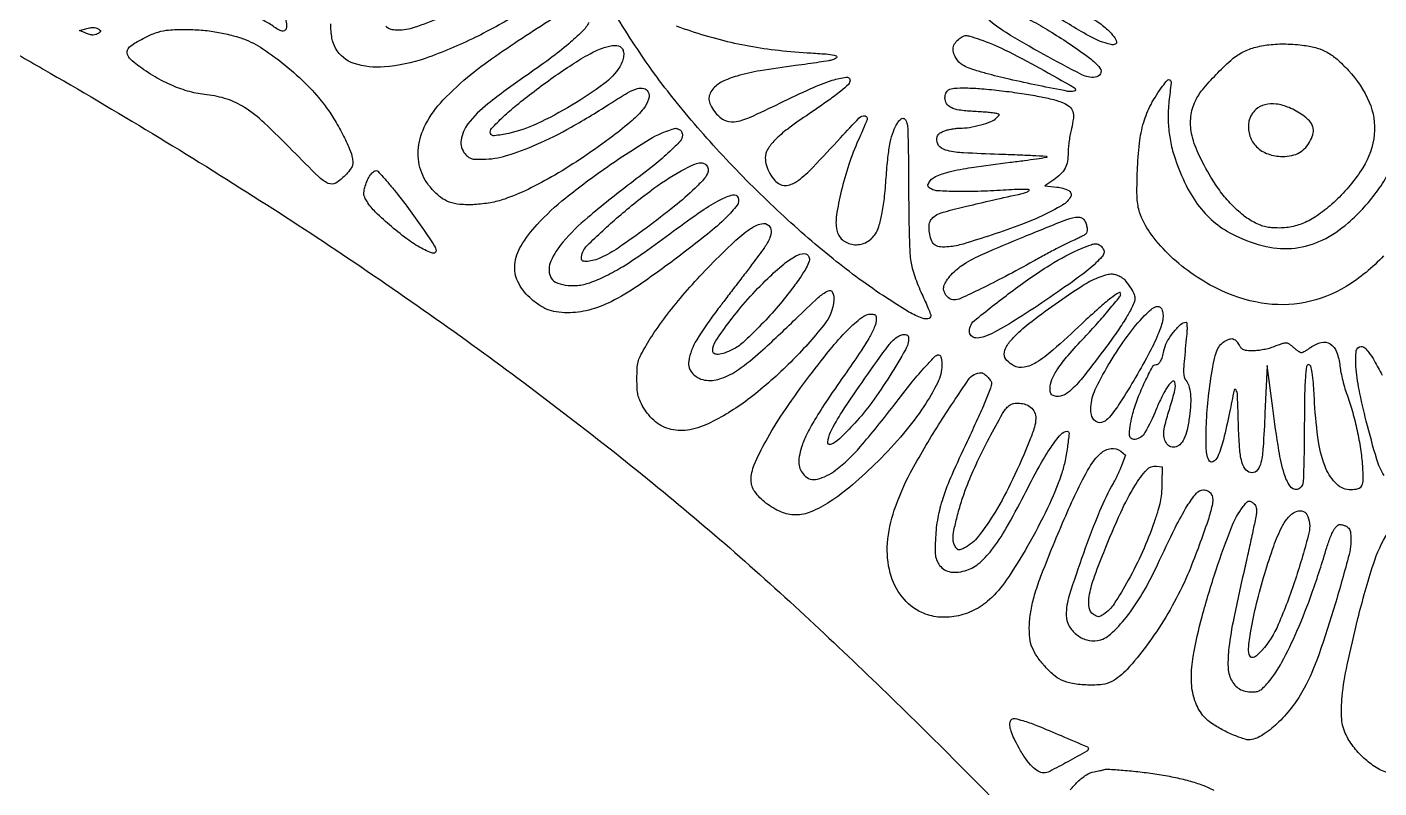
# Model space of a CAD drawing. Header units: inches. Extents: x 0 to 5940, y 0 to 4205.
# Drawn here: x 5406.85 to 5454.87, y 715.4 to 742.42 of the extents above; entities that cross this region are included whole.
import ezdxf

# ---------------------------------------------------------------- set-up
doc = ezdxf.new("R2010")
doc.units = ezdxf.units.IN
doc.header["$LTSCALE"] = 50
doc.header["$MEASUREMENT"] = 0

# ---------------------------------------------------------------- blocks, each defined once
blk = doc.blocks.new('JACZ-COO-GE-001-CAR-LOGO-R00')
at = {"color": 8}
for points in [[(4610.41, 2594.14, -0.001877), (4635.07, 2580.12, -0.011756), (4742.41, 2515.14, -0.013536), (4841.56, 2448.05, -0.014287), (4931.72, 2379.43, -0.017299), (5012.07, 2309.84, -0.009893), (5087.94, 2236.55, -0.010137), (5160.23, 2160.9, -0.01071)], [(4804.71, 2601.39, 0.070734), (4806.36, 2600.25, 0.083759), (4808.12, 2599.71, 0.03246), (4810.67, 2599.55, 0.079753), (4818.91, 2600.87, 0.018909), (4832, 2605.74, 0.018199)], [(4869.68, 2607.09, -0.02107), (4849.07, 2595.85, -0.030103), (4824.27, 2585.44, -0.064738), (4804.03, 2581.17, -0.097479), (4789.06, 2582.91, -0.188519), (4779.86, 2590.4, -0.087724), (4778.07, 2595.45, -0.039809), (4777.46, 2602.46, -0.038773)], [(4905.24, 2603.2, -0.078176), (4901.96, 2598.73, -0.019865), (4895.3, 2592.64, -0.016626), (4885.95, 2585.25, -0.008098), (4873.57, 2576.42, 0.015816), (4855.26, 2562.94, 0.06154), (4845.37, 2552.97, 0.129263), (4842, 2545.02, 0.217003), (4843.98, 2538.18, 0.04183), (4845.57, 2536.63, 0.09884), (4847.02, 2535.84, 0.067137), (4848.99, 2535.51, 0.01199), (4852.73, 2535.49, 0.068629), (4864.49, 2537.31, 0.030756), (4879.21, 2542.73, 0.025368), (4896.53, 2551.41, 0.014653), (4916.47, 2563.5, -0.012345), (4924.35, 2568.32, -0.056658), (4929.25, 2570.46, -0.128388), (4932.41, 2570.6, -0.220215), (4934.48, 2569.04, -0.206193), (4934.81, 2565.19, -0.086621), (4932.29, 2560.52, -0.049074), (4926.66, 2554.66, -0.014956), (4917.07, 2546.95, -0.013684), (4902.58, 2536.61, -0.016398), (4888.37, 2527.71, -0.017931), (4875.12, 2520.62, -0.030851), (4863.57, 2515.83, -0.038587), (4856.51, 2513.99, -0.030797), (4848.7, 2513.08, -0.03167), (4841.4, 2513.14, -0.073279), (4836.06, 2514.33, -0.073119), (4831.86, 2516.68, -0.046241), (4827.74, 2520.51, -0.045118), (4824.27, 2525.18, -0.057104), (4822.01, 2530.06, -0.109902), (4820.87, 2541.26, -0.091951), (4824.41, 2552.7, -0.069026), (4833.01, 2564.7, -0.032724), (4847.02, 2577.64, -0.017767), (4857.08, 2585.2, -0.006046), (4872.2, 2595.48, -0.005322), (4887.25, 2605.23, -0.030493)], [(4948.44, 2601.57, 0.010778), (4955.57, 2599.05, 0.015941), (4970.25, 2594.73, 0.018262), (4984.52, 2591.57, 0.017863), (4999.26, 2589.41, 0.014074), (5015.34, 2588.09, -0.007874), (5023.71, 2587.51, -0.058661), (5027.62, 2586.71, -0.577907), (5027.82, 2585.72, -0.115001), (5025.8, 2584.63, -0.02711), (5024.01, 2584.24, -0.002248), (5019.32, 2583.51, -0.002998), (5013.71, 2582.69, -0.002308), (5007.57, 2581.86, 0.008677), (4990.03, 2579.27, 0.028636), (4978.64, 2576.7, 0.04436), (4971.09, 2573.8, 0.112542), (4966.55, 2570.12, 0.072418), (4965.07, 2567.56, 0.117686), (4964.72, 2565.09, 0.096595), (4965.51, 2562.38, 0.03764), (4967.56, 2559.05, 0.107777), (4972.06, 2555.03, 0.162507), (4977.17, 2554.04, 0.072579), (4984.8, 2556.19, 0.00985), (4999.87, 2563.27, -0.009029), (5015.13, 2570.48, -0.027655), (5025.79, 2574.59, -0.043638), (5032.65, 2576.16, -0.455241), (5034.57, 2574.48, -0.202877), (5033.75, 2572.55, -0.021877), (5030.05, 2569.26, -0.017399), (5024.06, 2564.73, -0.004717), (5014.27, 2557.98, 0.011059), (5003.68, 2550.48, 0.03757), (4997.29, 2544.94, 0.061183), (4993.74, 2540.37, 0.136355), (4992.59, 2536.15, 0.076205), (4993.17, 2532.46, 0.049168), (4994.88, 2528.49, 0.050122), (4997.25, 2525.06, 0.10488), (4999.81, 2523.1, 0.180724), (5004.16, 2522.7, 0.096897), (5009.06, 2525.14, 0.038436), (5016.17, 2531.51, 0.005168), (5029.89, 2546.17, -0.006734), (5039.11, 2555.95, -0.240707), (5041.97, 2556.93, -0.485131), (5042.99, 2555.17, -0.010973), (5038.64, 2544.91, 0.025404), (5033.94, 2532.89, 0.021543), (5030.2, 2519.78, 0.020883), (5027.86, 2507.86, 0.084514), (5027.98, 2500.48, 0.170893), (5030.77, 2495.66, 0.147898), (5036.13, 2493.3, 0.13719), (5042.23, 2494.23, 0.14255), (5046.85, 2498.19, 0.067768), (5048.8, 2502.28, 0.028327), (5050.33, 2508.2, 0.02188), (5051.54, 2516.07, 0.010101), (5052.45, 2526.38, -0.009785), (5053.34, 2536.45, -0.023824), (5054.49, 2543.82, -0.032344), (5056, 2549.32, -0.062103), (5058.01, 2553.43, -0.059525), (5059.65, 2555.38, -0.258282), (5061.07, 2555.74, -0.238864), (5062.21, 2554.73, -0.052801), (5062.93, 2552.13, -0.034276), (5063.17, 2549.55, -0.001741), (5063.37, 2541.11, -0.002777), (5063.51, 2531.07, -0.002008), (5063.57, 2519.88, 0.003327), (5063.65, 2508.49, 0.004066), (5063.88, 2497.84, 0.003414), (5064.22, 2488.9, 0.02869), (5064.62, 2484.88, 0.029458), (5065.34, 2481.65, 0.013264), (5066.63, 2477.51, 0.012756), (5068.28, 2473.06, 0.013819), (5070.12, 2468.82, -0.004532), (5071.82, 2465.06, -0.006491), (5073.26, 2461.7, -0.003737), (5074.41, 2458.86, -0.094459), (5074.57, 2458.03, -0.401189), (5073.11, 2456.5, -0.1074), (5069.45, 2457.13, -0.040154), (5062.93, 2460.38, -0.009475), (5052.64, 2466.88, -0.024723), (5026.15, 2486.24, -0.017854), (4998.55, 2510.26, -0.017252), (4971.58, 2537.29, -0.018077), (4946.98, 2565.7, -0.01494), (4936.45, 2579.63, -0.010987), (4925.59, 2595.65, -0.005939), (4915.95, 2610.95, -0.138383)], [(5298.73, 2487.73, -0.069163), (5280.26, 2472.62, -0.088566), (5259.83, 2464.67, -0.090237), (5238.2, 2464.36, -0.074755), (5216.28, 2471.5, -0.038429), (5203.32, 2479.29, -0.040074), (5191.89, 2488.87, -0.043204), (5183.07, 2499.21, -0.074736), (5177.95, 2509.27, -0.039085), (5177.14, 2512.51, -0.027762), (5176.73, 2516.23, -0.017389), (5176.63, 2521.4, -0.004447), (5176.83, 2529.77, -0.020387), (5177.84, 2543.44, -0.043578), (5179.95, 2553.8, -0.050229), (5183.59, 2562.68, -0.037479), (5189.26, 2571.63, -0.02388), (5191.72, 2574.64, -0.397788), (5192.9, 2574.73, -0.248192), (5193.5, 2573.34, -0.01467), (5192.98, 2568.63, 0.022869), (5192.13, 2559.6, 0.030908), (5192.25, 2551.4, 0.03254), (5193.35, 2543.63, 0.030359), (5195.46, 2535.88, 0.032505), (5201.01, 2522.48, 0.051345), (5207.6, 2511.95, 0.05753), (5215.57, 2503.86, 0.056986), (5225.2, 2497.76, 0.057353), (5240.58, 2492.38, 0.083399), (5254.91, 2491.59, 0.086287), (5268.34, 2495.5, 0.065941), (5281.11, 2504, 0.027103), (5289.24, 2511.93, 0.03123), (5296.06, 2520.35, 0.033727), (5301.28, 2528.84, 0.048626)], [(5298.95, 2379.05, -0.072441), (5295.32, 2387, -0.00847), (5290.17, 2405.88, -0.012854), (5286.61, 2421.51, -0.032307), (5285.05, 2433.08, -0.045774), (5285.23, 2440.75, -0.381191), (5287.61, 2442.88, -0.185962), (5289.39, 2442.2, -0.049852), (5291.45, 2439.92, -0.028785), (5294.11, 2435.84, -0.006757), (5298.08, 2428.71, 0.006104)], [(5302.21, 2231.29, -0.06319), (5295.9, 2234.03, -0.046087), (5289.7, 2238.53, -0.044886), (5284.26, 2244.24, -0.050955), (5280.18, 2250.6, -0.101429), (5278.03, 2258.47, -0.041206), (5278.24, 2269.62, -0.027298), (5280.69, 2285.27, -0.008703), (5286.01, 2308.25, -0.016101), (5293.66, 2335.14, -0.062358), (5300.93, 2350.83, -0.085211)], [(5143.61, 2223.42, -0.040312), (5147.24, 2227.44, -0.041566), (5151.61, 2230.94, -0.106596), (5155.36, 2232.42, 0.00487), (5156.85, 2232.69, 0.005598), (5158.27, 2232.97, 0.005063), (5159.47, 2233.23, 0.031971), (5160.07, 2233.41, -0.105225), (5162.18, 2233.72, -0.004547), (5169.69, 2233.17, -0.008147), (5178.09, 2232.35, -0.00802), (5186.51, 2231.24, -0.013804), (5194.83, 2229.77, -0.017944), (5202.36, 2227.95, -0.019818), (5208.99, 2225.8, -0.028842), (5214.63, 2223.34, -0.064196)]]:
    blk.add_lwpolyline(points, format="xyb", dxfattribs=at)
for points in [[(4733.7, 2650.63, -0.047276), (4738.87, 2642.05, -0.008247), (4746.78, 2624.86, -0.005721), (4754.35, 2607.12, -0.098276), (4755.57, 2600.95, -0.162595), (4755.1, 2599.53, -0.233863), (4753.93, 2598.95, -0.119365), (4752.03, 2599.39, -0.037688), (4749.52, 2600.91, 0.036783), (4744.26, 2604.11, 0.040484), (4738.74, 2606.38, 0.036143), (4732.41, 2607.91, 0.021068), (4724.66, 2608.87, -0.019803), (4713.02, 2610.28, -0.26621), (4709.81, 2612.89, -0.224718), (4710.13, 2617.32, -0.014528), (4716.99, 2628.67, 0.010961), (4720.96, 2635.15, 0.018677), (4723.96, 2640.74, 0.022402), (4726.03, 2645.52, 0.04641), (4727.12, 2649.43, -0.020842), (4728.1, 2653.81, -0.289984), (4729.24, 2654.86, -0.26612), (4730.75, 2654.32, -0.018341)], [(5123.1, 2623.53, -0.01761), (5133, 2618.34, -0.00862), (5145.26, 2611.08, -0.007212), (5156.73, 2603.78, -0.045747), (5162.13, 2599.48, -0.026908), (5165.31, 2596.09, -0.117514), (5166.53, 2593.64, -0.376904), (5165.88, 2592.43, -0.146694), (5163.82, 2592.28, -0.074046), (5152.72, 2596.59, -0.01297), (5133.48, 2608.23, -0.007158), (5114.05, 2621.07, -0.247981), (5111.57, 2625.76, -0.369718), (5112.39, 2626.72, -0.086561), (5114.68, 2626.68, -0.046184), (5118.31, 2625.62, -0.017926)], [(5109.85, 2610.8, -0.028851), (5116.41, 2608.18, -0.01481), (5124.31, 2604.2, -0.013165), (5133.18, 2599.08, -0.009711), (5142.73, 2592.97, -0.012569), (5153.27, 2585.55, -0.067591), (5158.28, 2580.65, -0.299661), (5158.51, 2577.79, -0.247734), (5155.9, 2576.07, -0.143495), (5149.34, 2577.32, -0.007531), (5130.23, 2587.47, -0.012102), (5111.8, 2598.2, -0.047862), (5101.34, 2606.11, -0.011746), (5099.18, 2608.19, -0.073088), (5098.27, 2609.43, -0.164759), (5098.11, 2610.39, -0.132929), (5098.55, 2611.36, -0.128031), (5100.07, 2612.45, -0.104799), (5102.05, 2612.77, -0.055932), (5104.99, 2612.29, -0.012463)], [(4662.57, 2599.86, -0.02521), (4663.38, 2599.27, -0.226004), (4663.57, 2598.88, -0.226004), (4663.38, 2598.49, -0.02521), (4662.57, 2597.89, -0.059143), (4661.14, 2597.18, -0.091076), (4659.78, 2596.96, -0.06938), (4658.17, 2597.21, -0.022279), (4655.88, 2598.02), (4653.07, 2599.16), (4655.57, 2599.92, -0.021452), (4657.97, 2600.54, -0.054383), (4659.76, 2600.72, -0.072308), (4661.22, 2600.49, -0.071165)], [(4721.07, 2598.47, -0.010831), (4724.51, 2597.78, -0.00831), (4728.24, 2596.89, -0.008414), (4731.71, 2595.95, -0.019676), (4734.25, 2595.09, -0.055028), (4743.82, 2590.2, -0.026029), (4754.99, 2581.97, -0.025478), (4765.87, 2572.07, -0.03341), (4774.67, 2561.93, -0.025397), (4779.02, 2555.54, -0.017382), (4783.32, 2547.89, -0.016561), (4786.8, 2540.57, -0.063108), (4788.21, 2535.73, -0.0446), (4788.37, 2533.54, -0.099779), (4788.01, 2531.93, -0.06871), (4786.95, 2530.22, -0.013253), (4784.56, 2527.48, -0.073356), (4779.94, 2523.75, -0.248559), (4776.19, 2523.58, -0.084059), (4771.35, 2526.95, -0.0049), (4758.58, 2539.75, 0.011295), (4744.44, 2553.56, 0.043681), (4734.8, 2561.11, 0.065275), (4726.14, 2565.25, 0.053009), (4716.06, 2567.4, -0.040205), (4707.59, 2568.98, -0.034879), (4699.05, 2571.94, -0.032562), (4690.46, 2576.3, -0.026111), (4681.82, 2582.04, -0.033103), (4678.39, 2584.97, -0.112096), (4676.79, 2587.42, -0.188057), (4676.83, 2589.57, -0.128616), (4678.32, 2591.54, -0.035255), (4680.93, 2593.32, -0.015146), (4684.64, 2595.33, -0.015175), (4688.6, 2597.18, -0.024858), (4692.07, 2598.48, -0.05804), (4697.2, 2599.47, -0.018868), (4704.94, 2599.76, -0.018977), (4713.38, 2599.44, -0.024507)], [(4921.37, 2590.68, -0.137549), (4922.31, 2589, -0.08243), (4922.48, 2586.71, -0.067654), (4921.87, 2584.05, -0.048295), (4920.52, 2581.3, -0.09616), (4912.72, 2572.84, -0.023309), (4896.81, 2562.26, -0.024746), (4879.42, 2552.96, -0.059074), (4865.55, 2548.31, -0.021014), (4858.41, 2547.13, -0.358843), (4856.55, 2548.32, -0.274151), (4857.1, 2550.8, -0.015657), (4862.87, 2556.55, -0.017103), (4869.46, 2562.3, -0.008664), (4878.12, 2569.11, -0.008387), (4887.63, 2576.08, -0.009662), (4896.94, 2582.39, -0.01849), (4905.84, 2587.72, -0.04398), (4912.89, 2590.83, -0.064658), (4918.15, 2591.88, -0.216849)], [(5098.85, 2594.78, -0.033906), (5111.07, 2589.72, -0.010723), (5128.57, 2580.57, -0.005369), (5145.7, 2570.89, -0.684392), (5145.43, 2569.13, -0.102352), (5142.39, 2569.1, -0.002249), (5127.86, 2571.99, -0.00578), (5113.37, 2575.12, -0.011025), (5101.81, 2578.02, -0.007247), (5095.81, 2579.76, -0.029413), (5092.25, 2581.09, -0.04844), (5089.87, 2582.42, -0.065832), (5088.06, 2584.07, -0.069684), (5086.22, 2587.01, -0.109086), (5085.62, 2589.91, -0.121936), (5086.32, 2592.57, -0.10173), (5088.2, 2594.81, -0.032343), (5090.37, 2596.3, -0.135635), (5091.88, 2596.71, -0.075072), (5093.82, 2596.41, -0.005775)], [(5259.47, 2591.86, -0.037329), (5265.77, 2590.55, -0.059211), (5270.85, 2588.43, -0.052662), (5275.68, 2584.97, -0.023351), (5281.31, 2579.5, -0.085925), (5291.58, 2563.84, -0.12761), (5294.11, 2547.71, -0.116535), (5288.49, 2531.33, -0.064345), (5274.93, 2514.94, -0.027466), (5267.55, 2508.77, -0.047949), (5260.74, 2504.64, -0.055725), (5254.05, 2502.28, -0.057244), (5247.07, 2501.49, -0.016892), (5243.23, 2501.63, -0.038556), (5240.36, 2502.05, -0.041145), (5237.71, 2502.89, -0.02188), (5234.58, 2504.33, -0.051181), (5229.12, 2507.89, -0.031724), (5223.48, 2513.07, -0.029469), (5218.06, 2519.44, -0.026915), (5213.25, 2526.6, -0.025786), (5206.9, 2538.58, -0.058591), (5203.7, 2548.29, -0.077411), (5203.31, 2556.65, -0.08704), (5205.54, 2564.36, -0.059171), (5209.16, 2569.97, -0.0187), (5215.81, 2577.43, -0.018757), (5223.02, 2584.37, -0.057859), (5228.53, 2588.26, -0.056749), (5234.64, 2590.74, -0.039024), (5241.97, 2592.17, -0.034876), (5250.31, 2592.56, -0.02633)], [(5109.58, 2569.42, -0.007615), (5119.62, 2568.09, -0.011634), (5128.27, 2566.6, -0.013212), (5135.3, 2565.03, -0.037391), (5140.07, 2563.44, -0.074575), (5143.17, 2561.57, -0.142345), (5144.79, 2559.17, -0.10752), (5145.12, 2555.79, -0.032256), (5144.18, 2550.67, 0.015932), (5143.56, 2547.83, 0.011176), (5143.04, 2544.6, 0.011291), (5142.68, 2541.48, 0.023037), (5142.57, 2539.01, -0.04272), (5142.18, 2534.51, -0.078294), (5141, 2531.04, -0.079232), (5138.82, 2528.12, -0.044705), (5135.39, 2525.33), (5131.07, 2522.42), (5136.94, 2521.77, -0.088129), (5142.83, 2520.03, -0.420545), (5143.8, 2517.03, -0.141024), (5139.8, 2512.86, -0.02083), (5129.37, 2507.36, -0.022877), (5119.47, 2503.2, -0.008047), (5104.92, 2498.12, -0.006555), (5090.53, 2493.57, -0.049018), (5083.51, 2492.18, -0.040003), (5079.33, 2492.11, -0.129975), (5076.72, 2492.97, -0.146566), (5075.06, 2494.94, -0.056022), (5074, 2498.4, -0.045353), (5073.66, 2501.95, -0.097726), (5074.18, 2504.63, -0.11257), (5075.61, 2506.68, -0.07359), (5078.01, 2508.28, -0.047724), (5081.5, 2509.55, -0.002949), (5092.21, 2512.24, -0.004295), (5105.17, 2515.3, -0.002999), (5119.84, 2518.54, 0.025743), (5120.94, 2518.84, 0.028861), (5121.97, 2519.24, 0.02997), (5122.79, 2519.68, 0.117453), (5123.19, 2520.08, 0.57113), (5122.99, 2520.47, 0.009807), (5120.06, 2520.55, 0.0127), (5116, 2520.49, 0.005023), (5110.42, 2520.2, -0.007731), (5097.84, 2519.62, -0.011762), (5086.89, 2519.54, -0.009527), (5078.06, 2519.86, -0.109623), (5074.73, 2520.79, -0.037088), (5073.64, 2521.48, -0.145641), (5073.17, 2522.11, -0.162839), (5073.15, 2522.86, -0.049622), (5073.59, 2523.91, -0.166202), (5076.81, 2526.91, -0.043655), (5083.58, 2529.26, -0.025443), (5094.69, 2531.45, -0.005739), (5113.78, 2534.01, 0.002381), (5120.93, 2534.91, 0.004093), (5126.87, 2535.75, 0.000856), (5132, 2536.51, 0.614991), (5132.06, 2536.72, 0.18546), (5131.65, 2536.9, 0.00043), (5124.91, 2537.25, 0.002701), (5117.28, 2537.59, 0.001667), (5108.31, 2537.91, -0.005095), (5090.71, 2538.67, -0.042466), (5082.82, 2539.76, -0.124785), (5079.01, 2541.7, -0.216118), (5077.57, 2544.88, -0.045752), (5077.72, 2546.56, -0.117602), (5078.22, 2547.67, -0.101941), (5079.21, 2548.53, -0.029389), (5081.04, 2549.43, -0.034399), (5082.68, 2549.99, -0.018586), (5084.76, 2550.45, -0.018432), (5086.92, 2550.77, -0.027554), (5088.83, 2550.88, 0.041447), (5093.69, 2551.28, 0.025565), (5099.29, 2552.52, 0.023865), (5104.35, 2554.17, 0.104834), (5106.98, 2555.86, 0.010004), (5108.2, 2557.12, 0.243439), (5108.33, 2557.58, 0.284371), (5108.02, 2557.9, 0.01301), (5106.48, 2558.26, 0.025983), (5105.05, 2558.48, 0.004059), (5102.21, 2558.75, 0.004507), (5098.84, 2559, 0.003914), (5095.31, 2559.21, -0.021023), (5088.6, 2559.84, -0.078912), (5084.56, 2561.05, -0.141892), (5082.38, 2563.02, -0.140104), (5081.57, 2565.85, -0.049063), (5081.69, 2567.1, -0.055376), (5082.06, 2568.25, -0.061175), (5082.62, 2569.18, -0.095694), (5083.32, 2569.8, -0.117305), (5086.14, 2570.65, -0.018718), (5091.95, 2570.79, -0.017177), (5099.7, 2570.41, -0.008303)], [(5235.52, 2560.13, 0.038465), (5234.09, 2558.63, 0.050353), (5233.04, 2557.06, 0.050257), (5232.33, 2555.3, 0.038106), (5231.9, 2553.27, 0.11642), (5232.52, 2546.99, 0.117153), (5235.88, 2541.66, 0.107809), (5241.55, 2538.12, 0.086499), (5248.66, 2536.88, 0.051775), (5253.33, 2537.37, 0.079345), (5257.12, 2538.82, 0.082667), (5260.16, 2541.33, 0.061279), (5262.61, 2544.95, 0.068466), (5263.86, 2548.55, 0.126516), (5263.7, 2551.63, 0.115028), (5262.03, 2554.44, 0.050861), (5258.73, 2557.26, 0.046812), (5251.98, 2561.04, 0.073687), (5245.59, 2562.81, 0.090973), (5239.99, 2562.48, 0.122959)], [(4949.99, 2550.27, -0.110282), (4950.59, 2549.87, -0.066241), (4951.11, 2549.17, -0.061353), (4951.45, 2548.3, -0.063925), (4951.57, 2547.38, -0.187879), (4950.46, 2544.53, -0.020181), (4945.36, 2539.41, -0.017981), (4937.52, 2532.65, -0.006302), (4925.79, 2523.49, 0.011555), (4904.69, 2506.67, 0.04115), (4892.4, 2494.55, 0.071962), (4886.41, 2485.12, 0.199856), (4886.19, 2477.42, 0.191354), (4888.65, 2474.75, 0.073906), (4893.55, 2473.24, 0.063055), (4899.64, 2473.07, 0.059793), (4905.69, 2474.42, 0.031196), (4913.68, 2477.79, 0.022352), (4922.16, 2482.51, 0.015989), (4932.59, 2489.4, 0.00568), (4947.07, 2499.89, -0.008433), (4961.21, 2510.02, -0.031868), (4970.53, 2515.62, -0.058999), (4976.52, 2517.87, -0.378132), (4979.16, 2516.49, -0.260255), (4978.63, 2512.78, -0.035977), (4973.28, 2506.73, -0.025218), (4963.93, 2498.46, -0.007195), (4948.62, 2486.58, -0.010762), (4929.62, 2472.91, -0.034598), (4916.21, 2465, -0.051728), (4905.23, 2460.86, -0.06719), (4894.57, 2459.54, -0.035277), (4889.07, 2459.99, -0.058042), (4884.57, 2461.23, -0.057037), (4880.42, 2463.48, -0.032798), (4875.98, 2467.05, -0.093737), (4870.1, 2474.95, -0.139336), (4868.59, 2483.38, -0.112417), (4871.71, 2492.68, -0.04853), (4879.61, 2503.18, -0.038541), (4893.8, 2516.45, -0.017002), (4914.4, 2531.82, -0.015476), (4935.16, 2545.3, -0.072578), (4948.24, 2550.83, -0.138113), (4948.36, 2550.83, -0.004393), (4948.82, 2550.69, -0.008207), (4949.37, 2550.5, -0.005568)], [(4963.37, 2532.68, -0.165061), (4964.35, 2530.69, -0.146096), (4963.98, 2528.4, -0.072357), (4961.99, 2525.44, -0.01717), (4957.82, 2521.17, -0.022081), (4947.64, 2512.24, -0.010031), (4933.61, 2501.45, -0.009026), (4919.72, 2491.59, -0.043345), (4911.27, 2486.83, -0.035525), (4907.8, 2485.54, -0.053049), (4904.61, 2484.97, -0.076968), (4902.34, 2485.15, -0.347742), (4901.57, 2486.13, -0.201898), (4904.43, 2492.85, -0.0138), (4919.99, 2507.16, -0.0206), (4937.47, 2521.13, -0.037289), (4952.99, 2530.84, -0.015389), (4957.14, 2532.86, -0.061832), (4959.83, 2533.69, -0.111029), (4961.78, 2533.6, -0.130428)], [(4809.78, 2519.13, -0.00847), (4816.84, 2509.94, -0.009365), (4823.34, 2500.81, -0.004766), (4828.87, 2492.57, -0.146371), (4829.57, 2490.23, -0.203372), (4829.18, 2489.3, -0.227284), (4828.26, 2488.99, -0.074088), (4826.49, 2489.49, -0.01227), (4823.28, 2491.02, -0.039931), (4816.15, 2495.39, -0.018114), (4807.54, 2502.17, -0.017332), (4799.68, 2509.3, -0.061386), (4795.43, 2514.61, -0.024796), (4794.28, 2516.69, -0.084547), (4793.85, 2518.16, -0.080303), (4793.92, 2519.74, -0.020997), (4794.54, 2522.21, -0.033421), (4795.67, 2525.27, -0.050776), (4797.08, 2527.72, -0.063461), (4798.6, 2529.35, -0.175068), (4800.06, 2529.88, -0.207194), (4800.77, 2529.57, -0.004576), (4803.4, 2526.72, -0.009621), (4806.42, 2523.25, -0.006259)], [(4994.37, 2502.68, -0.186797), (4995.51, 2500.1, -0.113208), (4994.91, 2496.77, -0.051709), (4992.21, 2491.91, -0.010213), (4986.32, 2483.86, -0.000014), (4982.21, 2478.48, -0.000009), (4977.51, 2472.32, -0.000009), (4972.96, 2466.35, -0.000018), (4969.33, 2461.6, 0.023327), (4958.63, 2446.13, 0.099538), (4954.69, 2435.67, 0.240689), (4956.73, 2429.33, 0.17474), (4963.54, 2426.11, 0.114552), (4970.99, 2427.1, 0.060807), (4979.27, 2431.43, 0.03389), (4990.29, 2440.18, 0.007683), (5007.69, 2456.53, -0.005983), (5018.82, 2467.06, -0.071462), (5023.69, 2470.41, -0.417246), (5025.89, 2469.65, -0.134679), (5026.58, 2465.89, -0.148217), (5021.61, 2453.45, -0.028418), (5005.2, 2435.15, -0.030944), (4985.05, 2417.43, -0.048791), (4965.57, 2405.17, -0.066747), (4955.29, 2401.64, -0.106529), (4946.04, 2401.77, -0.116692), (4938.24, 2405.63, -0.091562), (4932.18, 2412.88, -0.020892), (4930.45, 2416.26, -0.053102), (4929.57, 2418.86, -0.043868), (4929.18, 2421.88, -0.010742), (4929.07, 2426.88, -0.011362), (4929.19, 2432.1, -0.050125), (4929.63, 2435.13, -0.053044), (4930.66, 2437.94, -0.013709), (4932.92, 2442.21, -0.025156), (4938.57, 2451.17, -0.014628), (4946.19, 2461.36, -0.013461), (4955.27, 2472.17, -0.01151), (4965.4, 2483.07, -0.010499), (4977.12, 2494.63, -0.040595), (4985.09, 2501.02, -0.078514), (4990.67, 2503.63, -0.273242)], [(5150.3, 2505.63, -0.069222), (5151.23, 2504.04, -0.05024), (5151.81, 2502.07, -0.052204), (5151.96, 2500.19, -0.133696), (5151.58, 2498.89, -0.113103), (5150.99, 2498.3, -0.014944), (5149.47, 2497.39, -0.016708), (5147.56, 2496.41, -0.013304), (5145.45, 2495.49, 0.018936), (5142.48, 2494.14, 0.003835), (5137.31, 2491.52, 0.00404), (5131.36, 2488.37, 0.003773), (5125.31, 2485.05, -0.005459), (5111.45, 2477.51, -0.008537), (5099.35, 2471.36, -0.005724), (5089.32, 2466.62, -0.108008), (5085.94, 2465.88, -0.149137), (5083.89, 2466.5, -0.091761), (5082.07, 2468.29, -0.090675), (5080.99, 2470.63, -0.140468), (5081.06, 2472.83, -0.075732), (5082.3, 2475.36, -0.032257), (5084.66, 2478.31, -0.031071), (5087.62, 2481.18, -0.036213), (5090.78, 2483.51, -0.037926), (5100.35, 2488.58, -0.00551), (5120.68, 2497.19, -0.003226), (5141.94, 2505.75, -0.092847), (5147.7, 2506.87, -0.066279), (5148.39, 2506.78, -0.04644), (5149.13, 2506.51, -0.04663), (5149.81, 2506.11, -0.069192)], [(5159, 2492.31, -0.086829), (5160.2, 2490.6, -0.192091), (5160.29, 2489.04, -0.104802), (5159.21, 2487.19, -0.017413), (5156.32, 2484.23, -0.034088), (5148.36, 2477.59, -0.007071), (5133.46, 2467.11, -0.007807), (5117.83, 2456.8, -0.019839), (5106.09, 2449.96, -0.033011), (5101.24, 2447.78, -0.083165), (5097.45, 2447.05, -0.15152), (5094.96, 2447.75, -0.216444), (5093.75, 2449.66, -0.261401), (5096.04, 2455.56, -0.011372), (5114.07, 2469.73, -0.01958), (5133.48, 2483.14, -0.042261), (5149.57, 2491.53, -0.009027), (5153.87, 2493.24, -0.06959), (5155.98, 2493.71, -0.140473), (5157.48, 2493.42, -0.077506)], [(5014.24, 2487.29, -0.172029), (5014.3, 2485.12, -0.04417), (5012.9, 2481.85, -0.029379), (5010.14, 2477.34, -0.009167), (5005.48, 2470.92, -0.017511), (4998.01, 2461.7, -0.015067), (4989.55, 2452.55, -0.014024), (4981.58, 2444.86, -0.06751), (4976.4, 2441.29, -0.029969), (4972.46, 2439.59, -0.070484), (4969.33, 2438.92, -0.136985), (4967.36, 2439.33, -0.281777), (4966.58, 2440.63, -0.146148), (4968.09, 2445.61, -0.016099), (4975.07, 2455.44, -0.019558), (4984, 2466.29, -0.01896), (4993.84, 2476.52, -0.017704), (5001.74, 2483.62, -0.052772), (5007.78, 2487.67, -0.109523), (5011.91, 2488.8, -0.324065)], [(5168.38, 2477.48, -0.095106), (5170.53, 2475.78, -0.031194), (5172.99, 2472.56, -0.030291), (5175, 2469.12, -0.119455), (5175.56, 2466.74, -0.112686), (5174.81, 2463.56, -0.018666), (5171.81, 2457.99, -0.017711), (5167.4, 2451.05, -0.009781), (5161.56, 2442.88, -0.005697), (5150.44, 2428.31, -0.037407), (5144.26, 2421.52, -0.087546), (5139.78, 2418.56, -0.180899), (5135.64, 2418.36, -0.079785), (5134.69, 2418.83, -0.107276), (5134.05, 2419.55, -0.088907), (5133.69, 2420.58, -0.040731), (5133.57, 2422, -0.102458), (5134.49, 2426.46, -0.045801), (5137.38, 2431.75, -0.030992), (5142.48, 2438.41, -0.010696), (5150.62, 2447.38, 0.007489), (5157.01, 2454.34, 0.008547), (5162.91, 2461.18, 0.003646), (5168.03, 2467.43, 0.171521), (5168.57, 2468.95, 0.587477), (5167.61, 2469.48, 0.026306), (5163.73, 2466.79, 0.018218), (5157.82, 2461.86, 0.005584), (5149.26, 2453.99, -0.007798), (5135.03, 2441.03, -0.042895), (5126.69, 2434.86, -0.092095), (5120.76, 2432.57, -0.166895), (5115.67, 2433.33, -0.08712), (5112.19, 2435.98, -0.184141), (5110.94, 2439.08, -0.145711), (5111.97, 2442.77, -0.04902), (5115.43, 2447.23, -0.038761), (5123.08, 2454.17, -0.010675), (5136.15, 2463.84, -0.009982), (5149.49, 2472.89, -0.050837), (5157.45, 2476.98, -0.018298), (5161.21, 2478.29, -0.063632), (5163.74, 2478.73, -0.083327), (5165.91, 2478.47, -0.047592)], [(5047.57, 2456.35, -0.101318), (5046.85, 2452.85, -0.027232), (5044.33, 2447.73, -0.018928), (5040, 2440.67, -0.005851), (5032.95, 2430.38, 0.004592), (5023.42, 2416.53, 0.013132), (5017.13, 2406.66, 0.018637), (5012.99, 2399.15, 0.041747), (5010.56, 2393.11, 0.028008), (5009.38, 2388.35, 0.070453), (5009.21, 2384.78, 0.090017), (5010.03, 2381.86, 0.07121), (5011.88, 2379.13, 0.279228), (5018.4, 2377.19, 0.101666), (5027.41, 2381.63, 0.049623), (5039.58, 2393.21, 0.01391), (5056.18, 2413.58, -0.00495), (5065.4, 2425.32, -0.015088), (5071.98, 2433.03, -0.013578), (5076.88, 2438.15, -0.285881), (5078.85, 2438.6, -0.207461), (5079.35, 2438.15, -0.047274), (5079.72, 2437.05, -0.038579), (5079.95, 2435.51, -0.022053), (5080.01, 2433.65, -0.111519), (5077.96, 2425.04, -0.032629), (5071.13, 2413.17, -0.029349), (5061.07, 2399.8, -0.021305), (5048.41, 2386.13, -0.01731), (5035.72, 2374.39, -0.033468), (5024.67, 2366.07, -0.042616), (5015.22, 2360.99, -0.106353), (5007.57, 2359.48, -0.096955), (5000.29, 2361.02, -0.065084), (4992.95, 2365.35, -0.068542), (4987.4, 2371.05, -0.160806), (4985.58, 2376.63, -0.100324), (4987.17, 2384.34, -0.025379), (4992.81, 2395.91, -0.022025), (5001.45, 2410.03, -0.012439), (5013.07, 2426.39, -0.009183), (5024.61, 2441.22, -0.025221), (5033.45, 2451.11, -0.033476), (5040.37, 2457.23, -0.165691), (5045.22, 2458.88, -0.052615), (5046.39, 2458.75, -0.154371), (5047.09, 2458.36, -0.144159), (5047.46, 2457.61, -0.043826)], [(5188.96, 2461.3, -0.074753), (5189.49, 2458.9, -0.055463), (5189.38, 2456.18, -0.0422), (5188.58, 2452.9, -0.019005), (5187.02, 2448.76, -0.02397), (5182.24, 2438.77, -0.01057), (5175.01, 2426.01, -0.009857), (5167.52, 2413.96, -0.04009), (5162.26, 2407.13, -0.150449), (5159.07, 2405.24, -0.237244), (5156.04, 2405.94, -0.168559), (5154.06, 2409.23, -0.085626), (5153.87, 2414.11, -0.081664), (5156.45, 2422.56, -0.020752), (5163.35, 2435.16, -0.021913), (5171.89, 2448.03, -0.034891), (5180.39, 2458.13, -0.024307), (5183.63, 2461.16, -0.08773), (5186.06, 2462.58, -0.194349), (5187.79, 2462.53, -0.200296)], [(5201.18, 2448.13, 0.001523), (5199.96, 2435.37, 0.019024), (5199.7, 2430.52, 0.054769), (5199.95, 2427.87, 0.130906), (5200.83, 2426.11, -0.111082), (5202.27, 2423.48, -0.045201), (5203.05, 2419.44, -0.037101), (5203.18, 2414.32, -0.02254), (5202.62, 2408.28, -0.021133), (5201.41, 2401.63, -0.055401), (5199.82, 2397.05, -0.086561), (5197.83, 2394.24, -0.168141), (5195.38, 2393.07, -0.056573), (5194.02, 2393.07, -0.091339), (5192.92, 2393.4, -0.08525), (5191.96, 2394.12, -0.04382), (5191.02, 2395.31, -0.103622), (5190.03, 2397.83, -0.071324), (5189.96, 2400.91, -0.038337), (5190.84, 2405.41, -0.007877), (5193.13, 2413.18, 0.015067), (5195.39, 2421.26, 0.11854), (5195.42, 2425.13, 0.588594), (5193.98, 2425.54, 0.055277), (5191.09, 2421.91, 0.019293), (5189.95, 2419.94, 0.00807), (5188.56, 2417.2, 0.00797), (5187.16, 2414.21, 0.010247), (5185.98, 2411.42, -0.034082), (5180.59, 2400.23, -0.230037), (5175.66, 2396.85, -0.479728), (5172.85, 2399.44, -0.049283), (5174.58, 2409.71, -0.026092), (5177.05, 2417.21, -0.018262), (5180.57, 2425.38, -0.009981), (5184.29, 2432.8, -0.278761), (5186.06, 2433.88, 0.177674), (5187.26, 2434.32, 0.088244), (5188.31, 2435.58, 0.057835), (5189.19, 2437.68, 0.024223), (5189.91, 2440.68, -0.077406), (5191.46, 2445.01, -0.041401), (5194.58, 2449.78, -0.03977), (5198.15, 2453.69, -0.180831), (5200.96, 2454.85, -0.39499), (5201.28, 2454.56, -0.016841), (5201.39, 2452.91, -0.020897), (5201.37, 2450.74, -0.01191)], [(5063.57, 2447.1, -0.129737), (5062.03, 2441.27, -0.011958), (5054.29, 2428.35, -0.016579), (5045.28, 2415.11, -0.029185), (5036.88, 2404.9, -0.013878), (5029.3, 2397.15, -0.102207), (5024.95, 2394.39, -0.573124), (5023.5, 2395.56, -0.0721), (5024.96, 2400.4, -0.035971), (5030.66, 2410.59, -0.007951), (5041.92, 2427.14, -0.004739), (5053.9, 2443.81, -0.103037), (5058.35, 2447.81, -0.058429), (5060.28, 2448.66, -0.107892), (5061.98, 2448.79, -0.168128), (5063.12, 2448.22, -0.194614)], [(5225.17, 2446.11, -0.061491), (5225.67, 2445.68, -0.020748), (5226.3, 2444.93, -0.020279), (5226.92, 2444.04, -0.021907), (5227.46, 2443.13, 0.076967), (5228.32, 2441.96, 0.113193), (5229.41, 2441.29, 0.068029), (5231.08, 2440.96, 0.014068), (5234.07, 2440.88, 0.028602), (5236.55, 2441.02, 0.018455), (5239.39, 2441.45, 0.018447), (5242.2, 2442.1, 0.028381), (5244.57, 2442.88, -0.009095), (5248.76, 2444.44, -0.098101), (5250.54, 2444.7, -0.14673), (5251.99, 2444.18, -0.028152), (5254.16, 2442.38, 0.019663), (5255.28, 2441.42, 0.023431), (5256.41, 2440.61, 0.023112), (5257.41, 2440.03, 0.121246), (5258.02, 2439.88, 0.10905), (5258.67, 2440.02, 0.017027), (5259.84, 2440.61, 0.018258), (5261.19, 2441.42, 0.015007), (5262.57, 2442.38, -0.098102), (5267.88, 2444.88, -0.205963), (5272.3, 2444.16, -0.164991), (5275.49, 2440.18, -0.061033), (5277.13, 2433.09, 0.023215), (5277.6, 2429.95, 0.011391), (5278.49, 2426, 0.011276), (5279.6, 2421.93, 0.016083), (5280.78, 2418.38, -0.019595), (5283.42, 2410.23, -0.015646), (5285.64, 2401.27, -0.015642), (5287.3, 2392.18, -0.019547), (5288.24, 2383.66, -0.016265), (5288.5, 2377.06, -0.113962), (5287.79, 2373.94, -0.208871), (5286, 2372.39, -0.07495), (5282.58, 2371.88, -0.19214), (5275.57, 2374.68, -0.104038), (5270.21, 2382.44, -0.062489), (5266.53, 2395.62, -0.023154), (5264.59, 2414.82, 0.003944), (5263.97, 2424.71, 0.021428), (5263.36, 2430.05, 0.03727), (5262.64, 2433.1, 0.327429), (5261.59, 2433.88, 0.377269), (5260.52, 2432.94, 0.015093), (5259.98, 2427.39, 0.013252), (5259.62, 2418.5, 0.002605), (5259.47, 2402.5, -0.002523), (5259.38, 2392.7, -0.003642), (5259.2, 2384.02, -0.001917), (5258.96, 2376.69, -0.058439), (5258.68, 2374.88, -0.062039), (5258.26, 2373.87, -0.063003), (5257.61, 2373.01, -0.067597), (5256.82, 2372.38, -0.096944), (5255.97, 2372.08, -0.292061), (5252.39, 2373.7, -0.07175), (5249.53, 2379.84, -0.033729), (5246.89, 2391.39, -0.006706), (5243.83, 2412.38), (5241.07, 2433.38), (5240.01, 2409.88, -0.004661), (5239.09, 2393.09, -0.037851), (5238.02, 2385.47, -0.108467), (5236.3, 2381.75, -0.235037), (5233.56, 2380.38, -0.214706), (5230.69, 2381.67, -0.109282), (5228.73, 2385.19, -0.05247), (5227.52, 2391.68, -0.012422), (5226.92, 2402.68, 0.001592), (5226.38, 2418.93, 0.124201), (5225.66, 2421.39, 0.682842), (5224.75, 2421.24, 0.00438), (5222.46, 2410.27, -0.01154), (5219.43, 2396.71, -0.042329), (5216.6, 2388.39, -0.171745), (5214.2, 2385.82, -0.447338), (5212.12, 2386.62, -0.085635), (5210.87, 2392.93, -0.017114), (5210.98, 2404.47, -0.017463), (5212.06, 2418.17, -0.014765), (5214.13, 2432.55, -0.018421), (5215.35, 2438.28, -0.058116), (5216.73, 2441.94, -0.086789), (5218.56, 2444.33, -0.089611), (5221.07, 2445.93, -0.010264), (5222.75, 2446.58, -0.076035), (5223.59, 2446.75, -0.118783), (5224.27, 2446.61, -0.039945)], [(5102.57, 2427.88, -0.018918), (5103.34, 2427.05, -0.023294), (5103.98, 2426.22, -0.022622), (5104.45, 2425.49, -0.132289), (5104.57, 2425.06, -0.089703), (5104.06, 2422.23, -0.00847), (5101.47, 2415.64, -0.009147), (5097.7, 2406.98, -0.004155), (5092.48, 2395.79, 0.007989), (5084.92, 2379.26, 0.023817), (5080.47, 2367.64, 0.033077), (5078, 2358.03, 0.035172), (5076.89, 2348.38, 0.006456), (5076.7, 2342.66, 0.034357), (5076.86, 2339.54, 0.05956), (5077.4, 2337.32, 0.051769), (5078.46, 2335.18, 0.094526), (5080.66, 2332.83, 0.095265), (5083.57, 2331.45, 0.080729), (5087.19, 2331.13, 0.047915), (5091.47, 2331.85, 0.108868), (5098.01, 2335.26, 0.052635), (5104.62, 2342.08, 0.035833), (5111.89, 2352.91, 0.012948), (5120.69, 2369.23, -0.008618), (5128.16, 2383.37, -0.023105), (5134.1, 2393.07, -0.027486), (5138.9, 2399.38, -0.219793), (5142.14, 2400.88, -0.444209), (5143, 2399.92, -0.00972), (5142.16, 2392.96, -0.018582), (5140.84, 2385.6, -0.028691), (5139.1, 2379.38, -0.029912), (5132.31, 2362.81, -0.018208), (5122.44, 2344.08, -0.017437), (5111.93, 2327.19, -0.061843), (5103.58, 2317.58, -0.0672), (5095.86, 2312.32, -0.06943), (5087.11, 2309.37, -0.072253), (5078.21, 2308.99, -0.083676), (5070.03, 2311.24, -0.118762), (5060.32, 2318.97, -0.100511), (5054.46, 2330.75, -0.085845), (5053.12, 2345.54, -0.061075), (5056.48, 2361.88, -0.042368), (5064.57, 2380.49, -0.017789), (5078.39, 2404.08, -0.009899), (5093.28, 2426.54, -0.246203), (5099.65, 2429.88, -0.125462), (5100.13, 2429.76, -0.0252), (5100.89, 2429.29, -0.025169), (5101.74, 2428.64, -0.021184)], [(5123.93, 2412.81, -0.121123), (5125.86, 2410.34, -0.110331), (5126.51, 2407.18, -0.069281), (5125.83, 2402.85, -0.021775), (5123.65, 2396.65, -0.015933), (5115.07, 2377.07, -0.025177), (5106.36, 2360.94, -0.028369), (5098.11, 2348.94, -0.109056), (5091.19, 2343.18, -0.01577), (5089.39, 2342.32, -0.119659), (5088.47, 2342.16, -0.176862), (5087.75, 2342.47, -0.044284), (5086.89, 2343.45, -0.050502), (5086.39, 2344.32, -0.030617), (5085.96, 2345.42, -0.030464), (5085.67, 2346.59, -0.046355), (5085.57, 2347.62, -0.051257), (5085.99, 2351.75, -0.011876), (5087.58, 2358.56, -0.012585), (5089.71, 2366.05, -0.01535), (5092.1, 2372.94, -0.018285), (5096.96, 2384.42, -0.011305), (5103.47, 2397.56, -0.007708), (5110.03, 2409.64, -0.094619), (5113.41, 2413.63, -0.12212), (5115.55, 2414.63, -0.068124), (5118.45, 2414.8, -0.064847), (5121.45, 2414.17, -0.082566)], [(5168.65, 2391.02), (5170.95, 2389.15), (5169.11, 2384.27, -0.011671), (5168.25, 2382.1, -0.007534), (5167.14, 2379.64, -0.007573), (5165.99, 2377.26, -0.014153), (5164.98, 2375.38, 0.033249), (5158.11, 2361.38, 0.011659), (5150.09, 2340.45, 0.009243), (5143.08, 2319.63, 0.076622), (5141.57, 2309.8, 0.128504), (5142.88, 2304.78, 0.095082), (5146.6, 2300.37, 0.094216), (5151.73, 2297.62, 0.123139), (5157.01, 2297.3, 0.138784), (5163.55, 2300.55, 0.040706), (5171.27, 2308.81, 0.035196), (5179.27, 2320.47, 0.023685), (5186.77, 2334.79, -0.005604), (5195.58, 2353.17, -0.023318), (5201.52, 2363.93, -0.036142), (5206.05, 2370.23, -0.222326), (5209.58, 2371.88, -0.116146), (5211.73, 2371.37, -0.135727), (5213.29, 2369.97, -0.116418), (5214.06, 2367.78, -0.071792), (5213.95, 2365.03, -0.034534), (5212.14, 2357.96, -0.007462), (5207.99, 2346.03, -0.008259), (5203.24, 2333.62, -0.015912), (5198.95, 2323.88, -0.024579), (5190.88, 2308.94, -0.023807), (5181.3, 2294.7, -0.024209), (5171.75, 2283.07, -0.083355), (5164.11, 2277.04, -0.100256), (5159.41, 2275.58, -0.03322), (5152.16, 2275.32, -0.033752), (5144.72, 2276.06, -0.07137), (5139.21, 2277.81, -0.063552), (5135.28, 2280.37, -0.033396), (5131.09, 2284.44, -0.032891), (5127.35, 2289.2, -0.047317), (5124.75, 2293.88, -0.079549), (5123.53, 2298.59, -0.034785), (5123.37, 2305.06, -0.031901), (5124.17, 2312.41, -0.028524), (5125.92, 2319.88, -0.01977), (5128.92, 2328.75, -0.005343), (5134.37, 2342.56, -0.005604), (5140.61, 2357.4, -0.007892), (5146.53, 2370.48, -0.020896), (5153.07, 2382.97, -0.074706), (5158.67, 2389.99, -0.155462), (5163.77, 2392.39, -0.205823)], [(5188.93, 2374.88, -0.016897), (5188.69, 2370.02, -0.028672), (5188.12, 2366, -0.025008), (5187.03, 2361.7, -0.009727), (5185.12, 2355.88, -0.020669), (5179.31, 2341.26, -0.020638), (5172.3, 2327.16, -0.019447), (5165.31, 2315.52, -0.10304), (5160.08, 2310.3, -0.024335), (5158.54, 2309.39, -0.120825), (5157.57, 2309.15, -0.121384), (5156.6, 2309.39, -0.024659), (5155.07, 2310.29, -0.213162), (5152.96, 2313.58, -0.078797), (5152.99, 2319.22, -0.043202), (5155.19, 2327.82, -0.011707), (5160.15, 2340.99, -0.010542), (5168.61, 2360.77, -0.030799), (5175.56, 2373.89, -0.043885), (5181.45, 2381.86, -0.244932), (5186.26, 2383.7), (5189.07, 2383.38)], [(5235.79, 2360.8, -0.029476), (5235.47, 2358.59, -0.001485), (5233.98, 2351.42, -0.002378), (5232.14, 2342.92, -0.001719), (5230.01, 2333.46, 0.004687), (5224.54, 2308.47, 0.021556), (5222.14, 2293.84, 0.037513), (5221.71, 2284.27, 0.109108), (5223.32, 2277.89, 0.063996), (5225.11, 2275.23, 0.082162), (5227.39, 2273.37, 0.078079), (5230.25, 2272.27, 0.051712), (5233.74, 2271.89, 0.049747), (5235.86, 2272.1, 0.088259), (5237.49, 2272.73, 0.062669), (5239.15, 2274.05, 0.015219), (5241.52, 2276.63, 0.055405), (5248.35, 2286.57, 0.020083), (5255.83, 2302.01, 0.017854), (5263.4, 2321.24, 0.012491), (5270.61, 2343.39, -0.013145), (5271.54, 2346.25, -0.013159), (5272.63, 2349.06, -0.013089), (5273.7, 2351.46, -0.049823), (5274.55, 2352.86, -0.032193), (5275.68, 2354.16, -0.123395), (5276.58, 2354.72, -0.126426), (5277.63, 2354.77, -0.034532), (5279.24, 2354.33, -0.048913), (5280.58, 2353.71, -0.086832), (5281.5, 2352.93, -0.089628), (5282.08, 2351.89, -0.055087), (5282.39, 2350.53, -0.093024), (5281.65, 2340, -0.008677), (5274.59, 2314.84, -0.011729), (5266.43, 2289.77, -0.037714), (5259.39, 2273.7, -0.03944), (5253.82, 2264.98, -0.037685), (5246.88, 2257.09, -0.040063), (5239.68, 2251.1, -0.099683), (5233.44, 2248.35, -0.126856), (5230.26, 2248.47, -0.024989), (5224.83, 2250.38, -0.02615), (5218.83, 2253.21, -0.027589), (5213.26, 2256.61, -0.098417), (5208.03, 2261.99, -0.0789), (5204.75, 2269.38, -0.066012), (5203.56, 2278.64, -0.041654), (5204.5, 2289.51, -0.023609), (5208.88, 2309.31, -0.014321), (5215.81, 2332.29, -0.012461), (5223.4, 2353.3, -0.070104), (5229.23, 2363.68, -0.013714), (5230.81, 2365.64, -0.12244), (5231.7, 2366.28, -0.198971), (5232.59, 2366.26, -0.046964), (5233.92, 2365.53, -0.060535), (5234.92, 2364.66, -0.088894), (5235.53, 2363.67, -0.078321), (5235.81, 2362.44, -0.037491)], [(5260.64, 2359.74, -0.187894), (5261.75, 2350.55, -0.016655), (5255.07, 2327.74, -0.021669), (5246.58, 2305.27, -0.079099), (5238.48, 2292.43, -0.062692), (5234.73, 2289.11, -0.440113), (5232.62, 2289.6, -0.154619), (5231.84, 2293.33, -0.016963), (5233.04, 2302.1, -0.017491), (5235.85, 2315.66, -0.012931), (5239.86, 2330.45, -0.013016), (5244.34, 2344.09, -0.032201), (5248.5, 2353.75, -0.058719), (5251.54, 2358.29, -0.101903), (5255.1, 2361.06, -0.166593), (5258.32, 2361.47, -0.222918)], [(5121, 2257.45, -0.023778), (5127.33, 2255.21, -0.004097), (5139.08, 2250.3, -0.000711), (5152.06, 2244.74, -0.303941), (5152.56, 2243.96, -0.26613), (5151.73, 2242.56, -0.00344), (5142.44, 2237.4, -0.005735), (5133.41, 2232.6, -0.11996), (5130.46, 2231.88, -0.135708), (5127.7, 2232.64, -0.06192), (5124.72, 2234.97, -0.045962), (5121.56, 2238.78, -0.022572), (5118.24, 2244.14, -0.014168), (5115.77, 2248.86, -0.034618), (5114.3, 2252.5, -0.048291), (5113.68, 2255.32, -0.122663), (5113.93, 2257.38, -0.10759), (5114.6, 2258.4, -0.193723), (5115.51, 2258.77, -0.069553), (5117.11, 2258.57, -0.006209)]]:
    blk.add_lwpolyline(points, format="xyb", close=True, dxfattribs=at)

msp = doc.modelspace()

# ---------------------------------------------------------------- block references
at = {"xscale": 0.07174195398747743, "yscale": 0.07174195398747743, "zscale": 0.07174195398747743}
msp.add_blockref('JACZ-COO-GE-001-CAR-LOGO-R00', (5074.895, 555.821), dxfattribs=at)

doc.saveas('drawing.dxf')
